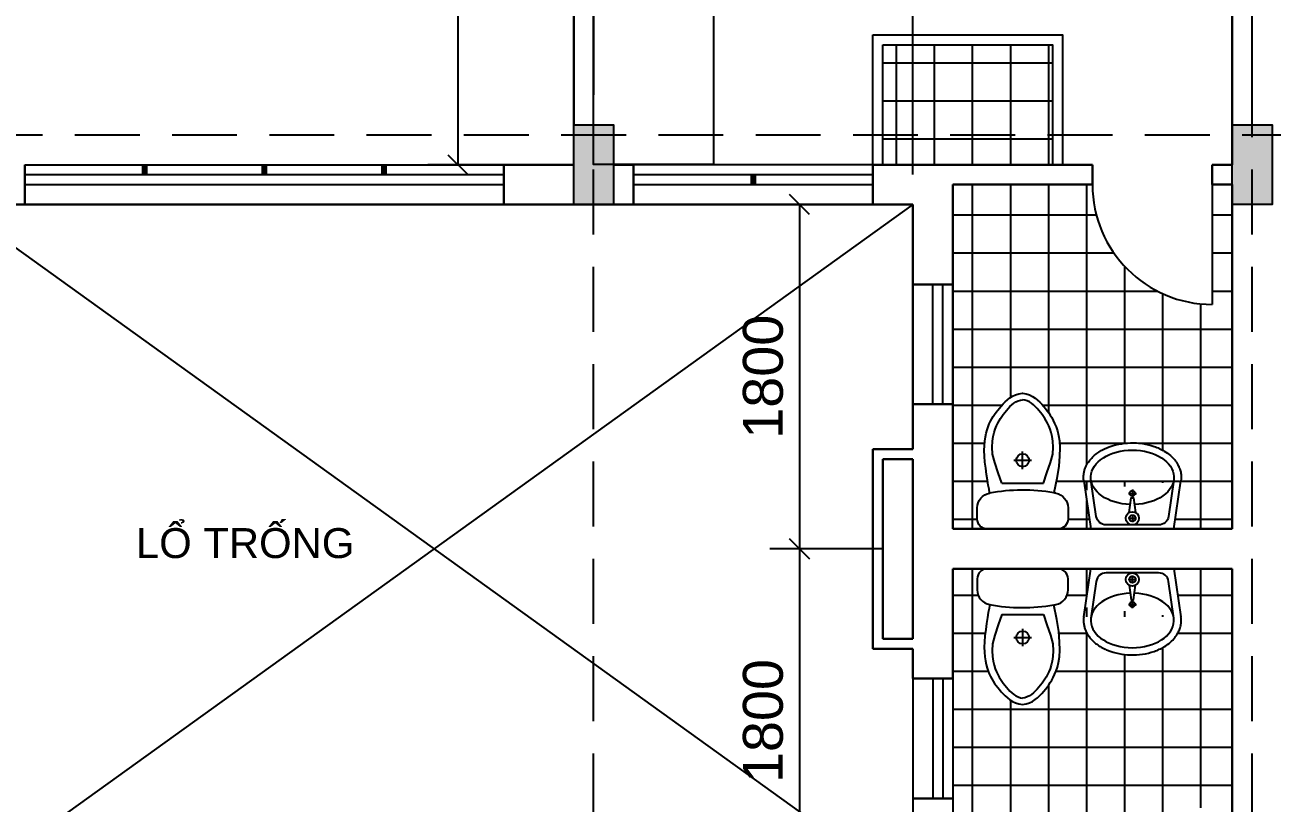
# Model space of a CAD drawing. Extents: x -100 to 171306, y -3236 to 60448.
# Drawn here: x 38494 to 44744, y 45250 to 49149 of the extents above; entities that cross this region are included whole.
import ezdxf

# ---------------------------------------------------------------- set-up
doc = ezdxf.new("R2010")
doc.units = 0
doc.header["$LTSCALE"] = 1300
doc.linetypes.add('HIDDEN', pattern=[0.375, 0.25, -0.125])
doc.layers.get('0').update_dxf_attribs({"linetype": 'CONTINUOUS'})
doc.layers.get('DEFPOINTS').update_dxf_attribs({"linetype": 'CONTINUOUS'})
for name, color, linetype in [('BAO', 3, 'CONTINUOUS'), ('COT', 1, 'CONTINUOUS'), ('CUA', 4, 'CONTINUOUS'), ('HATCH', 5, 'CONTINUOUS'), ('RANH', 2, 'CONTINUOUS'), ('TBI', 2, 'CONTINUOUS'), ('TEXT', 7, 'CONTINUOUS'), ('TIM', 6, 'CONTINUOUS')]:
    doc.layers.add(name, color=color, linetype=linetype)
doc.layers.add('TUONG', color=3, linetype='CONTINUOUS', lineweight=30)
doc.styles.add('VN', font='VHELVEN.TTF')
doc.styles.add('VNI-HELVE', font='VHELVEN.TTF')
doc.dimstyles.new('DIM100S', dxfattribs={"dimscale": 0, "dimtxt": 200, "dimasz": 100, "dimexe": 150, "dimexo": 150, "dimgap": 80, "dimtad": 1, "dimdec": 0, "dimrnd": 50, "dimzin": 0, "dimdsep": 46, "dimtxsty": 'VNI-HELVE', "dimblk1": 'OBLIQUE', "dimblk2": 'OBLIQUE', "dimsah": 1, "dimcen": 0, "dimclrd": 6, "dimclre": 6, "dimclrt": 6, "dimadec": 0, "dimazin": 0, "dimtfac": 1, "dimtdec": 0, "dimtmove": 0, "dimatfit": 3, "dimfxl": 1, "dimtolj": 1, "dimtzin": 0, "dimarcsym": 0})
pattern_1 = [(0, (0, 0), (0, 190.5), []), (90, (0, 0), (-190.5, 1.166437552015814e-14), [])]

# ---------------------------------------------------------------- blocks, each defined once
blk = doc.blocks.new('S24B')
at = {"layer": 'CUA', "color": 4, "linetype": 'Continuous'}
for p, q in [((-1200, 100), (1200, 100)), ((-1200, 50), (1200, 50)), ((-1200, 0), (1200, 0)), ((-1200, -100), (1200, -100))]:
    blk.add_line(p, q, dxfattribs=at)
at = {"layer": 'CUA', "color": 4, "linetype": 'Continuous', "const_width": 30}
for points in [[(-600, 50), (-600, 100)], [(0, 50), (0, 100)], [(600, 50), (600, 100)]]:
    blk.add_lwpolyline(points, dxfattribs=at)
blk = doc.blocks.new('S6B')
at = {"layer": 'CUA', "color": 4, "linetype": 'Continuous'}
for p, q in [((-300, 100), (300, 100)), ((-300, 50), (300, 50)), ((-300, 0), (300, 0)), ((-300, -100), (300, -100))]:
    blk.add_line(p, q, dxfattribs=at)
blk = doc.blocks.new('S12A')
at = {"layer": 'CUA', "color": 4, "linetype": 'Continuous'}
for p, q in [((-600, 50), (600, 50)), ((-600, 0), (600, 0)), ((-600, -50), (600, -50))]:
    blk.add_line(p, q, dxfattribs=at)
at = {"layer": 'CUA', "color": 4, "linetype": 'Continuous', "const_width": 30}
blk.add_lwpolyline([(0, 0), (0, 50)], dxfattribs=at)
blk = doc.blocks.new('_OBLIQUE')
at = {"color": 0, "linetype": 'ByBlock'}
blk.add_line((-0.5, -0.5), (0.5, 0.5), dxfattribs=at)
blk = doc.blocks.new('*D157')
at = {"color": 6, "linetype": 'ByBlock', "transparency": 16777216}
for p, q in [((41194.06610348437, 50548.6544222808), (40513.34220265818, 50548.6544222808)), ((40663.34220265818, 50548.6544222808), (40663.34220265818, 48448.59949877077)), ((40994.06610348439, 48448.59949877077), (40513.34220265818, 48448.59949877077))]:
    blk.add_line(p, q, dxfattribs=at)
at = {"layer": 'DEFPOINTS', "color": 0, "linetype": 'ByBlock', "transparency": 16777216}
for p in [(41344.06610348437, 50548.6544222808), (40663.34220265818, 48448.59949877077), (41144.06610348439, 48448.59949877077)]:
    blk.add_point(p, dxfattribs=at)
at = {"color": 6, "linetype": 'ByBlock', "transparency": 16777216, "xscale": 100, "yscale": 100, "zscale": 100}
for p, rotation in [((40663.34220265818, 50548.6544222808), 90), ((40663.34220265818, 48448.59949877077), 270)]:
    blk.add_blockref('_OBLIQUE', p, dxfattribs=dict(at, rotation=rotation))
at = {"color": 6, "linetype": 'ByBlock', "transparency": 16777216, "insert": (40480.55668733785, 49498.62696052578), "char_height": 200, "attachment_point": 5, "rotation": 90, "style": 'VNI-HELVE'}
blk.add_mtext('\\A1;2100', dxfattribs=at)
blk = doc.blocks.new('*D274')
at = {"color": 6, "linetype": 'ByBlock', "transparency": 16777216}
for p, q in [((42794.06610348437, 48248.59949877079), (42226.48254857765, 48248.59949877079)), ((42376.48254857765, 48248.59949877079), (42376.48254857765, 46523.65999422954)), ((42794.06610348437, 46523.65999422954), (42226.48254857765, 46523.65999422954))]:
    blk.add_line(p, q, dxfattribs=at)
at = {"layer": 'DEFPOINTS', "color": 0, "linetype": 'ByBlock', "transparency": 16777216}
for p in [(42944.06610348437, 48248.59949877079), (42376.48254857765, 46523.65999422954), (42944.06610348437, 46523.65999422954)]:
    blk.add_point(p, dxfattribs=at)
at = {"color": 6, "linetype": 'ByBlock', "transparency": 16777216, "xscale": 100, "yscale": 100, "zscale": 100}
for p, rotation in [((42376.48254857765, 48248.59949877079), 90), ((42376.48254857765, 46523.65999422954), 270)]:
    blk.add_blockref('_OBLIQUE', p, dxfattribs=dict(at, rotation=rotation))
at = {"color": 6, "linetype": 'ByBlock', "transparency": 16777216, "insert": (42193.69703325732, 47386.12974650017), "char_height": 200, "attachment_point": 5, "rotation": 90, "style": 'VNI-HELVE'}
blk.add_mtext('\\A1;1800', dxfattribs=at)
blk = doc.blocks.new('*D275')
at = {"color": 6, "linetype": 'ByBlock', "transparency": 16777216}
for p, q in [((42794.06610348437, 46523.65999422954), (42226.48254857765, 46523.65999422954)), ((42376.48254857765, 46523.65999422954), (42376.48254857765, 44798.59949877004)), ((42794.06610348437, 44798.59949877004), (42226.48254857765, 44798.59949877004))]:
    blk.add_line(p, q, dxfattribs=at)
at = {"layer": 'DEFPOINTS', "color": 0, "linetype": 'ByBlock', "transparency": 16777216}
for p in [(42944.06610348437, 46523.65999422954), (42376.48254857765, 44798.59949877004), (42944.06610348437, 44798.59949877004)]:
    blk.add_point(p, dxfattribs=at)
at = {"color": 6, "linetype": 'ByBlock', "transparency": 16777216, "xscale": 100, "yscale": 100, "zscale": 100}
for p, rotation in [((42376.48254857765, 46523.65999422954), 90), ((42376.48254857765, 44798.59949877004), 270)]:
    blk.add_blockref('_OBLIQUE', p, dxfattribs=dict(at, rotation=rotation))
at = {"color": 6, "linetype": 'ByBlock', "transparency": 16777216, "insert": (42193.69703325732, 45661.12974649979), "char_height": 200, "attachment_point": 5, "rotation": 90, "style": 'VNI-HELVE'}
blk.add_mtext('\\A1;1800', dxfattribs=at)
blk = doc.blocks.new('*D276')
at = {"color": 6, "linetype": 'ByBlock', "transparency": 16777216}
for p, q in [((42944.06610348437, 48398.5994987708), (42944.06610348437, 49738.81941208224)), ((44644.06610348437, 48798.59949877146), (44644.06610348437, 49738.81941208224)), ((44644.06610348437, 49588.81941208224), (42944.06610348437, 49588.81941208224))]:
    blk.add_line(p, q, dxfattribs=at)
at = {"layer": 'DEFPOINTS', "color": 0, "linetype": 'ByBlock', "transparency": 16777216}
for p in [(42944.06610348437, 49588.81941208224), (44644.06610348437, 48648.59949877146), (42944.06610348437, 48248.5994987708)]:
    blk.add_point(p, dxfattribs=at)
at = {"color": 6, "linetype": 'ByBlock', "transparency": 16777216, "xscale": 100, "yscale": 100, "zscale": 100, "rotation": 180}
blk.add_blockref('_OBLIQUE', (42944.06610348437, 49588.81941208224), dxfattribs=at)
at = {"color": 6, "linetype": 'ByBlock', "transparency": 16777216, "xscale": 100, "yscale": 100, "zscale": 100}
blk.add_blockref('_OBLIQUE', (44644.06610348437, 49588.81941208224), dxfattribs=at)
at = {"color": 6, "linetype": 'ByBlock', "transparency": 16777216, "insert": (43794.06610348437, 49771.60492740258), "char_height": 200, "attachment_point": 5, "style": 'VNI-HELVE'}
blk.add_mtext('\\A1;1800', dxfattribs=at)
blk = doc.blocks.new('*D277')
at = {"color": 6, "linetype": 'ByBlock', "transparency": 16777216}
for p, q in [((44644.06610348437, 48798.59949877146), (44644.06610348437, 49738.81941208224)), ((46344.06610348468, 48398.59949877056), (46344.06610348468, 49738.81941208224)), ((44644.06610348437, 49588.81941208224), (46344.06610348468, 49588.81941208224))]:
    blk.add_line(p, q, dxfattribs=at)
at = {"layer": 'DEFPOINTS', "color": 0, "linetype": 'ByBlock', "transparency": 16777216}
for p in [(46344.06610348468, 49588.81941208224), (44644.06610348437, 48648.59949877146), (46344.06610348468, 48248.59949877056)]:
    blk.add_point(p, dxfattribs=at)
at = {"color": 6, "linetype": 'ByBlock', "transparency": 16777216, "xscale": 100, "yscale": 100, "zscale": 100, "rotation": 180}
blk.add_blockref('_OBLIQUE', (44644.06610348437, 49588.81941208224), dxfattribs=at)
at = {"color": 6, "linetype": 'ByBlock', "transparency": 16777216, "xscale": 100, "yscale": 100, "zscale": 100}
blk.add_blockref('_OBLIQUE', (46344.06610348468, 49588.81941208224), dxfattribs=at)
at = {"color": 6, "linetype": 'ByBlock', "transparency": 16777216, "insert": (45494.06610348453, 49771.60492740258), "char_height": 200, "attachment_point": 5, "style": 'VNI-HELVE'}
blk.add_mtext('\\A1;1800', dxfattribs=at)

msp = doc.modelspace()

# ---------------------------------------------------------------- hatches: boundary and pattern name
at = {"layer": 'HATCH', "linetype": 'Continuous'}
h = msp.add_hatch(dxfattribs=at)
h.set_pattern_fill('NET', color=5, scale=60, style=0)
h.set_pattern_definition(pattern_1)
h.paths.add_polyline_path([(43644.0661034843, 49048.6544222805), (42794.06610348437, 49048.6544222806), (42794.06610348436, 48448.59949877166), (43644.06610348431, 48448.5994987716)])
h = msp.add_hatch(dxfattribs=at)
h.set_pattern_fill('NET', color=5, scale=60, style=0)
h.set_pattern_definition(pattern_1)
edge = h.paths.add_edge_path()
edge.add_line((43144.06610348421, 48348.59949877082), (43144.06610348437, 46623.65999433267))
edge.add_line((43144.06610348437, 46623.65999433267), (44544.06610348437, 46623.72130817642))
edge.add_line((44544.06610348437, 46623.72130817645), (44544.06610348437, 48348.59949877075))
edge.add_line((44544.06610348437, 48348.59949877075), (44444.06610348431, 48348.59949877076))
edge.add_line((44444.06610348431, 48348.59949877076), (44444.06610348431, 47748.59949877076))
edge.add_arc((44444.06610348431, 48348.59949877076), 600, 180, 270, ccw=False)
edge.add_line((43844.06610348431, 48348.59949877082), (43144.06610348436, 48348.59949877082))
edge = h.paths.add_edge_path()
edge.add_arc((43646.56610348439, 46728.71675117685), 75.00000000000377, 0, 79.2907458806281, ccw=False)
edge.add_line((43721.56610348437, 46728.71675117685), (43721.56610348438, 46673.65999433264))
edge.add_arc((43671.56610348438, 46673.65999433264), 50, -90, 0, ccw=False)
edge.add_line((43671.56610348438, 46623.65999433264), (43316.56610348437, 46623.65999433264))
edge.add_arc((43316.56610348437, 46673.65999433264), 50, 180, 270, ccw=False)
edge.add_line((43266.56610348437, 46673.65999433264), (43266.56610348438, 46728.71675117685))
edge.add_arc((43341.59964577218, 46728.7046602054), 75.03354326197281, 99.49315138583893, 179.9907673074285, ccw=False)
edge.add_line((43329.22438500839, 46802.71064331132), (43328.11855756112, 46808.3300444223))
edge.add_line((43328.11855756112, 46808.3300444223), (43325.50663141887, 46822.10043442296))
edge.add_line((43325.50663141887, 46822.10043442296), (43321.82971877597, 46842.46670732864))
edge.add_line((43321.82971877597, 46842.46670732864), (43317.5289318267, 46867.87375715472))
edge.add_line((43317.5289318267, 46867.87375715472), (43313.0453827654, 46896.76647791651))
edge.add_line((43313.0453827654, 46896.76647791651), (43308.82018378635, 46927.58976362937))
edge.add_line((43308.82018378635, 46927.58976362937), (43305.29444708388, 46958.78850830866))
edge.add_line((43305.29444708388, 46958.78850830866), (43302.90928485237, 46988.80760596971))
edge.add_line((43302.90928485237, 46988.80760596971), (43302.00634974077, 47016.38535285945))
edge.add_line((43302.00634974077, 47016.38535285945), (43302.52945621731, 47041.43365415104))
edge.add_line((43302.52945621731, 47041.43365415104), (43304.32295920492, 47064.15781724923))
edge.add_line((43304.32295920492, 47064.15781724923), (43307.23121362652, 47084.76314955874))
edge.add_line((43307.23121362652, 47084.76314955874), (43311.09857440508, 47103.45495848433))
edge.add_line((43311.09857440508, 47103.45495848433), (43315.76939646351, 47120.43855143072))
edge.add_line((43315.76939646351, 47120.43855143072), (43321.08803472474, 47135.91923580268))
edge.add_line((43321.08803472474, 47135.91923580268), (43326.89884411171, 47150.1023190049))
edge.add_line((43326.89884411171, 47150.1023190049), (43333.07524429023, 47163.18843605462))
edge.add_line((43333.07524429023, 47163.18843605462), (43339.60691389746, 47175.359532419))
edge.add_line((43339.60691389746, 47175.359532419), (43346.51259631348, 47186.79288117758))
edge.add_line((43346.51259631348, 47186.79288117758), (43353.81103491831, 47197.66575541004))
edge.add_line((43353.81103491831, 47197.66575541004), (43361.52097309202, 47208.15542819595))
edge.add_line((43361.52097309202, 47208.15542819595), (43369.66115421466, 47218.43917261493))
edge.add_line((43369.66115421466, 47218.43917261493), (43378.25032166626, 47228.69426174658))
edge.add_line((43378.25032166626, 47228.69426174658), (43387.30721882689, 47239.09796867055))
edge.add_line((43387.30721882689, 47239.09796867055), (43396.88030828018, 47249.73910818553))
edge.add_line((43396.88030828018, 47249.73910818553), (43407.13692942414, 47260.35266196681))
edge.add_line((43407.13692942414, 47260.35266196681), (43418.27414086048, 47270.58515340877))
edge.add_line((43418.27414086048, 47270.58515340877), (43430.4890011908, 47280.08310590584))
edge.add_line((43430.4890011908, 47280.08310590584), (43443.97856901669, 47288.49304285234))
edge.add_line((43443.97856901669, 47288.49304285234), (43458.93990293983, 47295.46148764272))
edge.add_line((43458.93990293983, 47295.46148764272), (43475.57006156184, 47300.63496367137))
edge.add_line((43475.57006156184, 47300.63496367137), (43494.06610348438, 47303.6599943326))
edge.add_line((43494.06610348438, 47303.6599943326), (43512.50714540826, 47300.31599222995))
edge.add_line((43512.50714540826, 47300.31599222995), (43529.04547911894, 47294.85608855989))
edge.add_line((43529.04547911894, 47294.85608855989), (43543.88423829318, 47287.63030405401))
edge.add_line((43543.88423829318, 47287.63030405401), (43557.22655660774, 47278.98865944392))
edge.add_line((43557.22655660774, 47278.98865944392), (43569.27556773937, 47269.28117546123))
edge.add_line((43569.27556773937, 47269.28117546123), (43580.23440536488, 47258.85787283756))
edge.add_line((43580.23440536488, 47258.85787283756), (43590.30620316103, 47248.06877230447))
edge.add_line((43590.30620316103, 47248.06877230447), (43599.69409480458, 47237.26389459359))
edge.add_line((43599.69409480458, 47237.26389459359), (43608.57563280051, 47226.68182641534))
edge.add_line((43608.57563280051, 47226.68182641534), (43617.02604496654, 47216.11541839526))
edge.add_line((43617.02604496654, 47216.11541839526), (43625.09497794858, 47205.24608713777))
edge.add_line((43625.09497794858, 47205.24608713777), (43632.83207839257, 47193.75524924726))
edge.add_line((43632.83207839257, 47193.75524924726), (43640.28699294444, 47181.32432132812))
edge.add_line((43640.28699294444, 47181.32432132812), (43647.50936825013, 47167.63471998472))
edge.add_line((43647.50936825013, 47167.63471998472), (43654.54885095554, 47152.36786182145))
edge.add_line((43654.54885095554, 47152.36786182145), (43661.45508770662, 47135.20516344272))
edge.add_line((43661.45508770662, 47135.20516344272), (43668.14752197293, 47115.65724712731))
edge.add_line((43668.14752197293, 47115.65724712731), (43674.0247845188, 47092.55155785188))
edge.add_line((43674.0247845188, 47092.55155785188), (43678.35530293213, 47064.54474626743))
edge.add_line((43678.35530293213, 47064.54474626743), (43680.40750480088, 47030.29346302497))
edge.add_line((43680.40750480088, 47030.29346302497), (43679.44981771302, 46988.45435877556))
edge.add_line((43679.44981771302, 46988.45435877556), (43674.75066925645, 46937.68408417019))
edge.add_line((43674.75066925645, 46937.68408417019), (43665.57848701913, 46876.63928985992))
edge.add_line((43665.57848701913, 46876.63928985992), (43651.20169858902, 46803.97662649577))
edge.add_spline(control_points=[(43800.61774535563, 46863.80699836941), (43799.80958492067, 46869.36025802526), (43799.36855253317, 46874.9623483855), (43799.29859481193, 46881.05083703862), (43799.29582623078, 46881.53274065453), (43799.29582623078, 46882.01464427133), (43799.29582623078, 46887.62893188388), (43799.67263602771, 46893.24302739295), (43801.1672366172, 46904.37972873748), (43802.28483161681, 46909.90202634792), (43805.22574823494, 46920.77407502757), (43807.04877901301, 46926.1236945039), (43811.35044778061, 46936.58704113711), (43813.82882215247, 46941.70080993725), (43820.84706929061, 46954.26571278639), (43825.78459533425, 46961.52927232382), (43836.86071249221, 46975.31008296114), (43842.99908587355, 46981.8285516014), (43856.30627912295, 46994.07788268788), (43863.47540596308, 46999.80945346766), (43885.86911786579, 47015.48090407137), (43902.31704705679, 47024.29550782351), (43937.53071746364, 47038.70185262224), (43956.2995878174, 47044.29202409741), (43995.11423160795, 47052.10327762068), (44015.15901522509, 47054.32257089129), (44055.4148862841, 47055.32042886784), (44075.62377144226, 47054.09874891239), (44115.08530639014, 47048.2524446621), (44134.33638794343, 47043.62921209811), (44170.81161587106, 47031.10965854293), (44188.03730182088, 47023.21541907746), (44215.04923623965, 47006.96742969893), (44225.56885382481, 46999.36287993034), (44242.79615646171, 46984.23200705733), (44249.84766414955, 46976.97550845845), (44262.43622507612, 46961.514377509), (44267.97292783075, 46953.30757334275), (44276.23897953764, 46937.9585113331), (44279.31639069342, 46930.97641934089), (44284.24259709982, 46916.63406739538), (44286.09014124803, 46909.27396719503), (44288.45501671999, 46894.35719431768), (44288.9713943859, 46886.80173804139), (44288.69300201548, 46874.09015922208), (44288.25971788508, 46868.92785185151), (44287.51441095393, 46863.80699836943)], knot_values=[6.188041064605255, 6.188041064605255, 6.188041064605255, 6.188041064605255, 6.275655103158307, 6.275655103158307, 6.283185307179586, 6.283185307179586, 6.283185307179586, 6.370913910330411, 6.370913910330411, 6.458642513481236, 6.458642513481236, 6.546371116632061, 6.546371116632061, 6.634099719782886, 6.634099719782886, 6.768000376950567, 6.768000376950567, 6.901901034118249, 6.901901034118249, 7.035801691285931, 7.035801691285931, 7.295926831772173, 7.295926831772173, 7.556051972258415, 7.556051972258415, 7.816177112744657, 7.816177112744657, 8.0763022532309, 8.0763022532309, 8.336427393717141, 8.336427393717141, 8.596552534203383, 8.596552534203383, 8.783727799519744, 8.783727799519744, 8.934605580622998, 8.934605580622998, 9.085483361726252, 9.085483361726252, 9.203365609722564, 9.203365609722564, 9.321247857718877, 9.321247857718877, 9.43913010571519, 9.43913010571519, 9.519922363184284, 9.519922363184284, 9.519922363184284, 9.519922363184284], degree=3, periodic=0)
edge.add_line((43800.61774535562, 46863.80699836944), (43835.56610348438, 46623.65999433264))
edge.add_line((43835.56610348438, 46623.65999433264), (44252.56610348435, 46623.65999433264))
edge.add_line((44252.56610348435, 46623.65999433264), (44287.51446161311, 46863.80699836944))
h = msp.add_hatch(dxfattribs=at)
h.set_pattern_fill('NET', color=5, scale=60, style=0)
h.set_pattern_definition(pattern_1)
edge = h.paths.add_edge_path()
edge.add_line((44544.06610348437, 44698.59949877008), (44544.06610348437, 46423.5381848231))
edge.add_line((44544.06610348437, 46423.53818482313), (43144.06610348437, 46423.59949866688))
edge.add_line((43144.06610348437, 46423.59949866688), (43144.06610348431, 45873.59949877001))
edge.add_line((43144.06610348437, 45873.59949877001), (43144.06610348437, 44698.59949877001))
edge.add_line((43144.06610348437, 44698.59949877001), (43844.06610348431, 44698.59949877001))
edge.add_arc((44383.92548231775, 44686.974494389), 539.9845272239097, 83.60543224965852, 178.766418081761, ccw=False)
edge.add_line((44444.06610348437, 45223.59949877001), (44444.06610348437, 44698.59949877001))
edge.add_line((44444.06610348431, 44698.59949877007), (44544.06610348437, 44698.59949877008))
edge = h.paths.add_edge_path(flags=16)
edge.add_arc((43646.56610348439, 46318.54274182268), 75.00000000000377, 280.7092541193719, 360)
edge.add_line((43721.56610348437, 46318.54274182268), (43721.56610348438, 46373.59949866688))
edge.add_arc((43671.56610348438, 46373.59949866688), 50, 0, 90)
edge.add_line((43671.56610348438, 46423.59949866688), (43316.56610348437, 46423.59949866688))
edge.add_arc((43316.56610348437, 46373.59949866688), 50, 90, 180)
edge.add_line((43266.56610348437, 46373.59949866688), (43266.56610348438, 46318.54274182268))
edge.add_arc((43341.59964577218, 46318.55483279413), 75.03354326197281, 180.0092326925715, 260.5068486141611)
edge.add_line((43329.22438500839, 46244.5488496882), (43328.11855756112, 46238.92944857723))
edge.add_line((43328.11855756112, 46238.92944857723), (43325.50663141887, 46225.15905857657))
edge.add_line((43325.50663141887, 46225.15905857657), (43321.82971877597, 46204.79278567088))
edge.add_line((43321.82971877597, 46204.79278567088), (43317.5289318267, 46179.3857358448))
edge.add_line((43317.5289318267, 46179.3857358448), (43313.0453827654, 46150.49301508302))
edge.add_line((43313.0453827654, 46150.49301508302), (43308.82018378635, 46119.66972937016))
edge.add_line((43308.82018378635, 46119.66972937016), (43305.29444708388, 46088.47098469087))
edge.add_line((43305.29444708388, 46088.47098469087), (43302.90928485237, 46058.45188702982))
edge.add_line((43302.90928485237, 46058.45188702982), (43302.00634974077, 46030.87414014008))
edge.add_line((43302.00634974077, 46030.87414014008), (43302.52945621731, 46005.82583884848))
edge.add_line((43302.52945621731, 46005.82583884848), (43304.32295920492, 45983.10167575029))
edge.add_line((43304.32295920492, 45983.10167575029), (43307.23121362652, 45962.49634344078))
edge.add_line((43307.23121362652, 45962.49634344078), (43311.09857440508, 45943.80453451519))
edge.add_line((43311.09857440508, 45943.80453451519), (43315.76939646351, 45926.8209415688))
edge.add_line((43315.76939646351, 45926.8209415688), (43321.08803472474, 45911.34025719685))
edge.add_line((43321.08803472474, 45911.34025719685), (43326.89884411171, 45897.15717399462))
edge.add_line((43326.89884411171, 45897.15717399462), (43333.07524429023, 45884.0710569449))
edge.add_line((43333.07524429023, 45884.0710569449), (43339.60691389746, 45871.89996058053))
edge.add_line((43339.60691389746, 45871.89996058053), (43346.51259631348, 45860.46661182195))
edge.add_line((43346.51259631348, 45860.46661182195), (43353.81103491831, 45849.59373758949))
edge.add_line((43353.81103491831, 45849.59373758949), (43361.52097309202, 45839.10406480357))
edge.add_line((43361.52097309202, 45839.10406480357), (43369.66115421466, 45828.82032038459))
edge.add_line((43369.66115421466, 45828.82032038459), (43378.25032166626, 45818.56523125294))
edge.add_line((43378.25032166626, 45818.56523125294), (43387.30721882689, 45808.16152432897))
edge.add_line((43387.30721882689, 45808.16152432897), (43396.88030828018, 45797.52038481399))
edge.add_line((43396.88030828018, 45797.52038481399), (43407.13692942414, 45786.90683103271))
edge.add_line((43407.13692942414, 45786.90683103271), (43418.27414086048, 45776.67433959075))
edge.add_line((43418.27414086048, 45776.67433959075), (43430.4890011908, 45767.17638709368))
edge.add_line((43430.4890011908, 45767.17638709368), (43443.97856901669, 45758.76645014719))
edge.add_line((43443.97856901669, 45758.76645014719), (43458.93990293983, 45751.7980053568))
edge.add_line((43458.93990293983, 45751.7980053568), (43475.57006156184, 45746.62452932815))
edge.add_line((43475.57006156184, 45746.62452932815), (43494.06610348438, 45743.59949866692))
edge.add_line((43494.06610348438, 45743.59949866692), (43512.50714540826, 45746.94350076957))
edge.add_line((43512.50714540826, 45746.94350076957), (43529.04547911894, 45752.40340443964))
edge.add_line((43529.04547911894, 45752.40340443964), (43543.88423829318, 45759.62918894552))
edge.add_line((43543.88423829318, 45759.62918894552), (43557.22655660774, 45768.27083355561))
edge.add_line((43557.22655660774, 45768.27083355561), (43569.27556773937, 45777.97831753829))
edge.add_line((43569.27556773937, 45777.97831753829), (43580.23440536488, 45788.40162016197))
edge.add_line((43580.23440536488, 45788.40162016197), (43590.30620316103, 45799.19072069506))
edge.add_line((43590.30620316103, 45799.19072069506), (43599.69409480458, 45809.99559840593))
edge.add_line((43599.69409480458, 45809.99559840593), (43608.57563280051, 45820.57766658418))
edge.add_line((43608.57563280051, 45820.57766658418), (43617.02604496654, 45831.14407460426))
edge.add_line((43617.02604496654, 45831.14407460426), (43625.09497794858, 45842.01340586176))
edge.add_line((43625.09497794858, 45842.01340586176), (43632.83207839257, 45853.50424375226))
edge.add_line((43632.83207839257, 45853.50424375226), (43640.28699294444, 45865.9351716714))
edge.add_line((43640.28699294444, 45865.9351716714), (43647.50936825013, 45879.6247730148))
edge.add_line((43647.50936825013, 45879.6247730148), (43654.54885095554, 45894.89163117808))
edge.add_line((43654.54885095554, 45894.89163117808), (43661.45508770662, 45912.05432955681))
edge.add_line((43661.45508770662, 45912.05432955681), (43668.14752197293, 45931.60224587221))
edge.add_line((43668.14752197293, 45931.60224587221), (43674.0247845188, 45954.70793514764))
edge.add_line((43674.0247845188, 45954.70793514764), (43678.35530293213, 45982.71474673209))
edge.add_line((43678.35530293213, 45982.71474673209), (43680.40750480088, 46016.96602997456))
edge.add_line((43680.40750480088, 46016.96602997456), (43679.44981771302, 46058.80513422396))
edge.add_line((43679.44981771302, 46058.80513422396), (43674.75066925645, 46109.57540882933))
edge.add_line((43674.75066925645, 46109.57540882933), (43665.57848701913, 46170.62020313961))
edge.add_line((43665.57848701913, 46170.62020313961), (43651.20169858902, 46243.28286650375))
edge.add_line((43800.61774535562, 46183.45249463008), (43835.56610348438, 46423.59949866688))
edge.add_line((43835.56610348438, 46423.59949866688), (44252.56610348435, 46423.59949866688))
edge.add_line((44252.56610348435, 46423.59949866688), (44287.51446161311, 46183.45249463008))
edge.add_spline(control_points=[(43800.61774535563, 46183.45249463011), (43799.80958492067, 46177.89923497426), (43799.36855253317, 46172.29714461403), (43799.29859481193, 46166.2086559609), (43799.29582623078, 46165.726752345), (43799.29582623078, 46165.24484872819), (43799.29582623078, 46159.63056111564), (43799.67263602771, 46154.01646560658), (43801.1672366172, 46142.87976426205), (43802.28483161681, 46137.35746665161), (43805.22574823494, 46126.48541797196), (43807.04877901301, 46121.13579849563), (43811.35044778061, 46110.67245186241), (43813.82882215247, 46105.55868306228), (43820.84706929061, 46092.99378021313), (43825.78459533425, 46085.7302206757), (43836.86071249221, 46071.94941003839), (43842.99908587355, 46065.43094139812), (43856.30627912295, 46053.18161031164), (43863.47540596308, 46047.45003953186), (43885.86911786579, 46031.77858892815), (43902.31704705679, 46022.96398517601), (43937.53071746364, 46008.55764037729), (43956.2995878174, 46002.96746890212), (43995.11423160795, 45995.15621537884), (44015.15901522509, 45992.93692210823), (44055.4148862841, 45991.93906413169), (44075.62377144226, 45993.16074408713), (44115.08530639014, 45999.00704833743), (44134.33638794343, 46003.63028090142), (44170.81161587106, 46016.14983445659), (44188.03730182088, 46024.04407392206), (44215.04923623965, 46040.2920633006), (44225.56885382481, 46047.89661306918), (44242.79615646171, 46063.02748594219), (44249.84766414955, 46070.28398454108), (44262.43622507612, 46085.74511549053), (44267.97292783075, 46093.95191965677), (44276.23897953764, 46109.30098166643), (44279.31639069342, 46116.28307365863), (44284.24259709982, 46130.62542560414), (44286.09014124803, 46137.9855258045), (44288.45501671999, 46152.90229868185), (44288.9713943859, 46160.45775495813), (44288.69300201548, 46173.16933377745), (44288.25971788508, 46178.33164114802), (44287.51441095393, 46183.4524946301)], knot_values=[6.188041064605255, 6.188041064605255, 6.188041064605255, 6.188041064605255, 6.275655103158307, 6.275655103158307, 6.283185307179586, 6.283185307179586, 6.283185307179586, 6.370913910330411, 6.370913910330411, 6.458642513481236, 6.458642513481236, 6.546371116632061, 6.546371116632061, 6.634099719782886, 6.634099719782886, 6.768000376950567, 6.768000376950567, 6.901901034118249, 6.901901034118249, 7.035801691285931, 7.035801691285931, 7.295926831772173, 7.295926831772173, 7.556051972258415, 7.556051972258415, 7.816177112744657, 7.816177112744657, 8.0763022532309, 8.0763022532309, 8.336427393717141, 8.336427393717141, 8.596552534203383, 8.596552534203383, 8.783727799519744, 8.783727799519744, 8.934605580622998, 8.934605580622998, 9.085483361726252, 9.085483361726252, 9.203365609722564, 9.203365609722564, 9.321247857718877, 9.321247857718877, 9.43913010571519, 9.43913010571519, 9.519922363184284, 9.519922363184284, 9.519922363184284, 9.519922363184284], degree=3, periodic=0)

# ---------------------------------------------------------------- linework, layer by layer
at = {"layer": 'BAO', "color": 3, "linetype": 'Continuous'}
for p, q in [((42944.06610348437, 45873.59949877001), (42944.06610348437, 44798.59949877003)), ((43144.06610348437, 45873.59949877001), (43144.06610348437, 44698.59949877001))]:
    msp.add_line(p, q, dxfattribs=at)
at = {"layer": 'COT', "linetype": 'Continuous'}
for points in [[(41244.06610348437, 48648.59949877144), (41444.06610348437, 48648.59949877144), (41444.06610348437, 48249.25705358235), (41244.06610348437, 48249.25705358235)], [(44544.06610348437, 48648.59949877146), (44744.06610348437, 48648.59949877146), (44744.06610348437, 48249.25705358237), (44544.06610348437, 48249.25705358237)]]:
    msp.add_lwpolyline(points, close=True, dxfattribs=at)
for points in [[(41244.06610348442, 48249.25705358235), (41444.06610348437, 48249.25705358235), (41244.06610348437, 48648.59949877144), (41444.06610348437, 48648.59949877144)], [(44544.06610348443, 48249.25705358237), (44744.06610348437, 48249.25705358237), (44544.06610348437, 48648.59949877146), (44744.06610348437, 48648.59949877145)]]:
    msp.add_solid(points, dxfattribs=at)
at = {"layer": 'CUA', "color": 4, "linetype": 'Continuous'}
for p, q in [((42744.06610348437, 48448.6544222802), (42744.06610348437, 49098.6544222806)), ((42794.06610348437, 48448.6544222802), (42794.06610348437, 49048.6544222806)), ((42944.06610348435, 48248.59949877079), (38144.06610348437, 44798.59949877106)), ((38144.22052364406, 48248.59949877064), (42944.06610348437, 44798.59949877004)), ((41544.06610348431, 48248.59949877112), (42744.06610348437, 48248.59949877083)), ((43044.06610348437, 45873.59949877001), (43044.06610348437, 45273.59949877001)), ((43094.06610348437, 45873.59949877001), (43094.06610348437, 45273.59949877001))]:
    msp.add_line(p, q, dxfattribs=at)
at = {"layer": 'CUA', "color": 3, "linetype": 'Continuous'}
msp.add_line((44444.06610348431, 48348.59949877076), (44444.06610348431, 47748.59949877076), dxfattribs=at)
at = {"layer": 'CUA', "color": 4, "linetype": 'Continuous'}
msp.add_lwpolyline([(41344.06610348437, 50548.6544222808), (41944.06610348437, 50548.6544222808), (41944.06610348437, 48448.65442228092), (41344.06610348437, 48448.65442228092)], close=True, dxfattribs=at)
for points in [[(42744.06610348437, 49098.6544222806), (43694.06610348431, 49098.6544222805), (43694.06610348431, 48448.65442228051)], [(42794.06610348437, 49048.6544222806), (43644.06610348431, 49048.65442228051), (43644.06610348431, 49048.65442228015), (43644.06610348431, 48448.65442228051)]]:
    msp.add_lwpolyline(points, dxfattribs=at)
at = {"layer": 'CUA', "color": 3, "linetype": 'Continuous'}
msp.add_arc((44444.06610348431, 48348.59949877076), 600, 180, 270, dxfattribs=at)
at = {"layer": 'RANH', "color": 2, "linetype": 'HIDDEN'}
for p, q in [((41344.06610348435, 36398.59949879644), (41344.06610348435, 57559.68468256947)), ((44644.0661034844, 36398.59949877077), (44644.0661034844, 57559.6846825438)), ((5594.066103484367, 48598.92827617623), (64365.25291313299, 48598.59949877073))]:
    msp.add_line(p, q, dxfattribs=at)
at = {"layer": 'TBI', "color": 2, "linetype": 'Continuous'}
for p, q in [((43494.06610348438, 46923.50272899785), (43494.06610348438, 47011.76315991324)), ((43449.9358880267, 46967.63294445554), (43538.19631894209, 46967.63294445554)), ((43389.7974847735, 46852.7023330079), (43598.33472219526, 46852.70233300788)), ((44044.06610348438, 46820.47336744011), (44044.06610348438, 46781.80646286969)), ((44025.42399705085, 46801.83126100659), (44064.09090162127, 46801.83126100659)), ((44044.06610348438, 46226.78612555942), (44044.06610348438, 46265.45303012984)), ((43389.7974847735, 46194.55715999163), (43598.33472219526, 46194.55715999164)), ((44025.42399705085, 46245.42823199293), (44064.09090162127, 46245.42823199293)), ((43449.9358880267, 46079.62654854398), (43538.19631894209, 46079.62654854398)), ((43494.06610348438, 46123.75676400168), (43494.06610348438, 46035.49633308628))]:
    msp.add_line(p, q, dxfattribs=at)
for points in [[(43660.50300244869, 46802.41046086268, -0.3604694923904597), (43721.56610348439, 46728.71675117685), (43721.56610348437, 46728.71675117685), (43721.56610348438, 46673.65999433264, -0.414213562373095), (43671.56610348438, 46623.65999433264), (43316.56610348437, 46623.65999433264, -0.414213562373095), (43266.56610348437, 46673.65999433264), (43266.56610348438, 46728.71675117685, -0.3664310780262656), (43329.22438500839, 46802.71064331132), (43328.11855756112, 46808.3300444223), (43325.50663141887, 46822.10043442296), (43321.82971877597, 46842.46670732864), (43317.5289318267, 46867.87375715472), (43313.0453827654, 46896.76647791651), (43308.82018378635, 46927.58976362937), (43305.29444708388, 46958.78850830866), (43302.90928485237, 46988.80760596971), (43302.00634974077, 47016.38535285945), (43302.52945621731, 47041.43365415104), (43304.32295920492, 47064.15781724923), (43307.23121362652, 47084.76314955874), (43311.09857440508, 47103.45495848433), (43315.76939646351, 47120.43855143072), (43321.08803472474, 47135.91923580268), (43326.89884411171, 47150.1023190049), (43333.07524429023, 47163.18843605462), (43339.60691389746, 47175.359532419), (43346.51259631348, 47186.79288117758), (43353.81103491831, 47197.66575541004), (43361.52097309202, 47208.15542819595), (43369.66115421466, 47218.43917261493), (43378.25032166626, 47228.69426174658), (43387.30721882689, 47239.09796867055), (43396.88030828018, 47249.73910818553), (43407.13692942414, 47260.35266196681), (43418.27414086048, 47270.58515340877), (43430.4890011908, 47280.08310590584), (43443.97856901669, 47288.49304285234), (43458.93990293983, 47295.46148764272), (43475.57006156184, 47300.63496367137), (43494.06610348438, 47303.6599943326), (43512.50714540826, 47300.31599222995), (43529.04547911894, 47294.85608855989), (43543.88423829318, 47287.63030405401), (43557.22655660774, 47278.98865944392), (43569.27556773937, 47269.28117546123), (43580.23440536488, 47258.85787283756), (43590.30620316103, 47248.06877230447), (43599.69409480458, 47237.26389459359), (43608.57563280051, 47226.68182641534), (43617.02604496654, 47216.11541839526), (43625.09497794858, 47205.24608713777), (43632.83207839257, 47193.75524924726), (43640.28699294444, 47181.32432132812), (43647.50936825013, 47167.63471998472), (43654.54885095554, 47152.36786182145), (43661.45508770662, 47135.20516344272), (43668.14752197293, 47115.65724712731), (43674.0247845188, 47092.55155785188), (43678.35530293213, 47064.54474626743), (43680.40750480088, 47030.29346302497), (43679.44981771302, 46988.45435877556), (43674.75066925645, 46937.68408417019), (43665.57848701913, 46876.63928985992), (43651.20169858902, 46803.97662649577)], [(44251.7503551804, 46869.93901672836), (44225.04874544177, 46686.45939350662, -0.3724924437097543), (44175.56994849051, 46643.65999433264), (43912.56225847822, 46643.65999433264, -0.3724924437097543), (43863.08346152696, 46686.45939350662), (43836.38185178833, 46869.93901672836)], [(43660.50300244869, 46244.84903213684, 0.3604694923904597), (43721.56610348439, 46318.54274182268), (43721.56610348437, 46318.54274182268), (43721.56610348438, 46373.59949866688, 0.414213562373095), (43671.56610348438, 46423.59949866688), (43316.56610348437, 46423.59949866688, 0.414213562373095), (43266.56610348437, 46373.59949866688), (43266.56610348438, 46318.54274182268, 0.3664310780262656), (43329.22438500839, 46244.5488496882), (43328.11855756112, 46238.92944857723), (43325.50663141887, 46225.15905857657), (43321.82971877597, 46204.79278567088), (43317.5289318267, 46179.3857358448), (43313.0453827654, 46150.49301508302), (43308.82018378635, 46119.66972937016), (43305.29444708388, 46088.47098469087), (43302.90928485237, 46058.45188702982), (43302.00634974077, 46030.87414014008), (43302.52945621731, 46005.82583884848), (43304.32295920492, 45983.10167575029), (43307.23121362652, 45962.49634344078), (43311.09857440508, 45943.80453451519), (43315.76939646351, 45926.8209415688), (43321.08803472474, 45911.34025719685), (43326.89884411171, 45897.15717399462), (43333.07524429023, 45884.0710569449), (43339.60691389746, 45871.89996058053), (43346.51259631348, 45860.46661182195), (43353.81103491831, 45849.59373758949), (43361.52097309202, 45839.10406480357), (43369.66115421466, 45828.82032038459), (43378.25032166626, 45818.56523125294), (43387.30721882689, 45808.16152432897), (43396.88030828018, 45797.52038481399), (43407.13692942414, 45786.90683103271), (43418.27414086048, 45776.67433959075), (43430.4890011908, 45767.17638709368), (43443.97856901669, 45758.76645014719), (43458.93990293983, 45751.7980053568), (43475.57006156184, 45746.62452932815), (43494.06610348438, 45743.59949866692), (43512.50714540826, 45746.94350076957), (43529.04547911894, 45752.40340443964), (43543.88423829318, 45759.62918894552), (43557.22655660774, 45768.27083355561), (43569.27556773937, 45777.97831753829), (43580.23440536488, 45788.40162016197), (43590.30620316103, 45799.19072069506), (43599.69409480458, 45809.99559840593), (43608.57563280051, 45820.57766658418), (43617.02604496654, 45831.14407460426), (43625.09497794858, 45842.01340586176), (43632.83207839257, 45853.50424375226), (43640.28699294444, 45865.9351716714), (43647.50936825013, 45879.6247730148), (43654.54885095554, 45894.89163117808), (43661.45508770662, 45912.05432955681), (43668.14752197293, 45931.60224587221), (43674.0247845188, 45954.70793514764), (43678.35530293213, 45982.71474673209), (43680.40750480088, 46016.96602997456), (43679.44981771302, 46058.80513422396), (43674.75066925645, 46109.57540882933), (43665.57848701913, 46170.62020313961), (43651.20169858902, 46243.28286650375)], [(44251.7503551804, 46177.32047627117), (44225.04874544177, 46360.8000994929, 0.3724924437097543), (44175.56994849051, 46403.59949866688), (43912.56225847822, 46403.59949866688, 0.3724924437097543), (43863.08346152696, 46360.8000994929), (43836.38185178833, 46177.32047627117)]]:
    msp.add_lwpolyline(points, format="xyb", dxfattribs=at)
for points in [[(43389.7974847735, 46852.7023330079), (43372.05793892003, 46904.27901612277), (43354.33504793076, 46955.79728991978), (43343.52737888334, 46998.69487688044), (43341.36829284536, 47033.68836389678), (43342.42407701557, 47062.94532310715), (43345.82692372274, 47086.73441668034), (43350.80618488898, 47106.59477885878), (43356.76374654504, 47124.01650046404), (43363.05565168253, 47139.65252251113), (43369.40370983859, 47153.41985564287), (43375.81612841396, 47165.57423010125), (43382.38681144531, 47176.53071881399), (43389.24207581679, 47186.7118883825), (43396.52684552381, 47196.52490520346), (43404.37939267528, 47206.34374191453), (43412.84054098262, 47216.42492923775), (43421.67301773714, 47226.59055905542), (43430.70340355889, 47236.26407935985), (43440.01553081369, 47245.12114283355), (43449.74383340213, 47252.9589098108), (43460.05254181199, 47259.63572506636), (43471.19523126626, 47265.06169578717), (43483.55602569308, 47269.14244225391), (43494.06610348437, 47271.04828479679)], [(43598.33472219524, 46852.7023330079), (43616.07426804873, 46904.27901612277), (43633.797159038, 46955.79728991978), (43644.60482808542, 46998.69487688044), (43646.7639141234, 47033.68836389678), (43645.70812995319, 47062.94532310715), (43642.30528324602, 47086.73441668034), (43637.32602207978, 47106.59477885878), (43631.36846042372, 47124.01650046404), (43625.07655528623, 47139.65252251113), (43618.72849713017, 47153.41985564287), (43612.3160785548, 47165.57423010125), (43605.74539552345, 47176.53071881399), (43598.89013115197, 47186.7118883825), (43591.60536144495, 47196.52490520346), (43583.75281429348, 47206.34374191453), (43575.29166598614, 47216.42492923775), (43566.45918923162, 47226.59055905542), (43557.42880340987, 47236.26407935985), (43548.11667615507, 47245.12114283355), (43538.38837356663, 47252.9589098108), (43528.07966515677, 47259.63572506636), (43516.9369757025, 47265.06169578717), (43504.57618127568, 47269.14244225391), (43494.06610348437, 47271.04828479679)], [(43800.61774535562, 46863.80699836944), (43835.56610348438, 46623.65999433264), (44252.56610348435, 46623.65999433264), (44287.51446161311, 46863.80699836944)], [(44027.87554373548, 46705.78292257845), (44037.70663821825, 46778.8094992884), (44050.42556875048, 46778.80949928839), (44060.25666323325, 46705.78292257845)], [(44044.06610348438, 46695.47336744011), (44044.06610348438, 46656.80646286969)], [(44025.42399705085, 46676.83126100659), (44064.09090162127, 46676.83126100659)], [(43800.61774535562, 46183.45249463008), (43835.56610348438, 46423.59949866688), (44252.56610348435, 46423.59949866688), (44287.51446161311, 46183.45249463008)], [(44044.06610348438, 46351.78612555942), (44044.06610348438, 46390.45303012984)], [(44025.42399705085, 46370.42823199293), (44064.09090162127, 46370.42823199293)], [(44027.87554373548, 46341.47657042107), (44037.70663821825, 46268.44999371112), (44050.42556875048, 46268.44999371114), (44060.25666323325, 46341.47657042107)], [(43389.7974847735, 46194.55715999163), (43372.05793892003, 46142.98047687675), (43354.33504793076, 46091.46220307975), (43343.52737888334, 46048.56461611908), (43341.36829284536, 46013.57112910274), (43342.42407701557, 45984.31416989237), (43345.82692372274, 45960.52507631919), (43350.80618488898, 45940.66471414074), (43356.76374654504, 45923.24299253548), (43363.05565168253, 45907.6069704884), (43369.40370983859, 45893.83963735665), (43375.81612841396, 45881.68526289827), (43382.38681144531, 45870.72877418554), (43389.24207581679, 45860.54760461702), (43396.52684552381, 45850.73458779606), (43404.37939267528, 45840.91575108499), (43412.84054098262, 45830.83456376177), (43421.67301773714, 45820.66893394411), (43430.70340355889, 45810.99541363967), (43440.01553081369, 45802.13835016597), (43449.74383340213, 45794.30058318873), (43460.05254181199, 45787.62376793317), (43471.19523126626, 45782.19779721236), (43483.55602569308, 45778.11705074561), (43494.06610348437, 45776.21120820273)], [(43598.33472219524, 46194.55715999163), (43616.07426804873, 46142.98047687675), (43633.797159038, 46091.46220307975), (43644.60482808542, 46048.56461611908), (43646.7639141234, 46013.57112910274), (43645.70812995319, 45984.31416989237), (43642.30528324602, 45960.52507631919), (43637.32602207978, 45940.66471414074), (43631.36846042372, 45923.24299253548), (43625.07655528623, 45907.6069704884), (43618.72849713017, 45893.83963735665), (43612.3160785548, 45881.68526289827), (43605.74539552345, 45870.72877418554), (43598.89013115197, 45860.54760461702), (43591.60536144495, 45850.73458779606), (43583.75281429348, 45840.91575108499), (43575.29166598614, 45830.83456376177), (43566.45918923162, 45820.66893394411), (43557.42880340987, 45810.99541363967), (43548.11667615507, 45802.13835016597), (43538.38837356663, 45794.30058318873), (43528.07966515677, 45787.62376793317), (43516.9369757025, 45782.19779721236), (43504.57618127568, 45778.11705074561), (43494.06610348437, 45776.21120820273)]]:
    msp.add_lwpolyline(points, dxfattribs=at)
for centre, radius in [((43494.06610348438, 46967.63294445554), 32.38698775391094), ((44044.06610348437, 46801.83126100659), 13.36496379994787), ((44044.06610348437, 46676.83126100659), 33.17126667394768), ((44044.06610348437, 46676.83126100659), 16.28223118407186), ((44044.06610348437, 46370.42823199293), 33.17126667394768), ((44044.06610348437, 46370.42823199293), 16.28223118407186), ((44044.06610348437, 46245.42823199293), 13.36496379994787), ((43494.06610348438, 46079.62654854398), 32.38698775391094)]:
    msp.add_circle(centre, radius, dxfattribs=at)
for centre, radius, start, end in [((43494.06610348438, 45922.34721689078), 895.6631926840753, 79.89411190812183, 100.7092541193725), ((43639.70612338671, 46707.30268662417), 97.35501476313168, 77.6654814262785, 83.21875534805233), ((43494.06610348438, 47124.91227610875), 895.6631926840753, 259.2907458806275, 280.1058880918778), ((43639.70612338671, 46339.95680637535), 97.35501476313168, 276.7812446519483, 282.3345185737207)]:
    msp.add_arc(centre, radius, start, end, dxfattribs=at)
at = {"layer": 'TBI', "color": 2, "linetype": 'Continuous', "extrusion": (0, 0, -1)}
msp.add_ellipse((44044.06610348437, 46882.01464427134), major_axis=(-208.4999999991319, 1.053591214918977e-13), ratio=0.6553733815916917, start_param=-1.518799561663025, end_param=4.660392215252818, dxfattribs=at)
at = {"layer": 'TBI', "color": 2, "linetype": 'Continuous'}
msp.add_ellipse((44044.06610348437, 46165.24484872818), major_axis=(-208.5, 0), ratio=0.6553733815889631, start_param=4.764385745516345, end_param=10.94357752243262, dxfattribs=at)
for points in [[(43800.61774535563, 46863.80699836941), (43799.80958492067, 46869.36025802526), (43799.36855253317, 46874.9623483855), (43799.29859481193, 46881.05083703862), (43799.29582623078, 46881.53274065453), (43799.29582623078, 46882.01464427133), (43799.29582623078, 46887.62893188388), (43799.67263602771, 46893.24302739295), (43801.1672366172, 46904.37972873748), (43802.28483161681, 46909.90202634792), (43805.22574823494, 46920.77407502757), (43807.04877901301, 46926.1236945039), (43811.35044778061, 46936.58704113711), (43813.82882215247, 46941.70080993725), (43820.84706929061, 46954.26571278639), (43825.78459533425, 46961.52927232382), (43836.86071249221, 46975.31008296114), (43842.99908587355, 46981.8285516014), (43856.30627912295, 46994.07788268788), (43863.47540596308, 46999.80945346766), (43885.86911786579, 47015.48090407137), (43902.31704705679, 47024.29550782351), (43937.53071746364, 47038.70185262224), (43956.2995878174, 47044.29202409741), (43995.11423160795, 47052.10327762068), (44015.15901522509, 47054.32257089129), (44055.4148862841, 47055.32042886784), (44075.62377144226, 47054.09874891239), (44115.08530639014, 47048.2524446621), (44134.33638794343, 47043.62921209811), (44170.81161587106, 47031.10965854293), (44188.03730182088, 47023.21541907746), (44215.04923623965, 47006.96742969893), (44225.56885382481, 46999.36287993034), (44242.79615646171, 46984.23200705733), (44249.84766414955, 46976.97550845845), (44262.43622507612, 46961.514377509), (44267.97292783075, 46953.30757334275), (44276.23897953764, 46937.9585113331), (44279.31639069342, 46930.97641934089), (44284.24259709982, 46916.63406739538), (44286.09014124803, 46909.27396719503), (44288.45501671999, 46894.35719431768), (44288.9713943859, 46886.80173804139), (44288.69300201548, 46874.09015922208), (44288.25971788508, 46868.92785185151), (44287.51441095393, 46863.80699836943)], [(43800.61774535563, 46183.45249463011), (43799.80958492067, 46177.89923497426), (43799.36855253317, 46172.29714461403), (43799.29859481193, 46166.2086559609), (43799.29582623078, 46165.726752345), (43799.29582623078, 46165.24484872819), (43799.29582623078, 46159.63056111564), (43799.67263602771, 46154.01646560658), (43801.1672366172, 46142.87976426205), (43802.28483161681, 46137.35746665161), (43805.22574823494, 46126.48541797196), (43807.04877901301, 46121.13579849563), (43811.35044778061, 46110.67245186241), (43813.82882215247, 46105.55868306228), (43820.84706929061, 46092.99378021313), (43825.78459533425, 46085.7302206757), (43836.86071249221, 46071.94941003839), (43842.99908587355, 46065.43094139812), (43856.30627912295, 46053.18161031164), (43863.47540596308, 46047.45003953186), (43885.86911786579, 46031.77858892815), (43902.31704705679, 46022.96398517601), (43937.53071746364, 46008.55764037729), (43956.2995878174, 46002.96746890212), (43995.11423160795, 45995.15621537884), (44015.15901522509, 45992.93692210823), (44055.4148862841, 45991.93906413169), (44075.62377144226, 45993.16074408713), (44115.08530639014, 45999.00704833743), (44134.33638794343, 46003.63028090142), (44170.81161587106, 46016.14983445659), (44188.03730182088, 46024.04407392206), (44215.04923623965, 46040.2920633006), (44225.56885382481, 46047.89661306918), (44242.79615646171, 46063.02748594219), (44249.84766414955, 46070.28398454108), (44262.43622507612, 46085.74511549053), (44267.97292783075, 46093.95191965677), (44276.23897953764, 46109.30098166643), (44279.31639069342, 46116.28307365863), (44284.24259709982, 46130.62542560414), (44286.09014124803, 46137.9855258045), (44288.45501671999, 46152.90229868185), (44288.9713943859, 46160.45775495813), (44288.69300201548, 46173.16933377745), (44288.25971788508, 46178.33164114802), (44287.51441095393, 46183.4524946301)]]:
    msp.add_open_spline(points, degree=3, knots=[6.188041064605255, 6.188041064605255, 6.188041064605255, 6.188041064605255, 6.275655103158307, 6.275655103158307, 6.283185307179586, 6.283185307179586, 6.283185307179586, 6.370913910330411, 6.370913910330411, 6.458642513481236, 6.458642513481236, 6.546371116632061, 6.546371116632061, 6.634099719782886, 6.634099719782886, 6.768000376950567, 6.768000376950567, 6.901901034118249, 6.901901034118249, 7.035801691285931, 7.035801691285931, 7.295926831772173, 7.295926831772173, 7.556051972258415, 7.556051972258415, 7.816177112744657, 7.816177112744657, 8.0763022532309, 8.0763022532309, 8.336427393717141, 8.336427393717141, 8.596552534203383, 8.596552534203383, 8.783727799519744, 8.783727799519744, 8.934605580622998, 8.934605580622998, 9.085483361726252, 9.085483361726252, 9.203365609722564, 9.203365609722564, 9.321247857718877, 9.321247857718877, 9.43913010571519, 9.43913010571519, 9.519922363184284, 9.519922363184284, 9.519922363184284, 9.519922363184284], dxfattribs=at)
at = {"layer": 'TUONG', "color": 3}
for p, q in [((44544.06610348437, 48448.59949877078), (44544.06610348437, 51898.65999422925)), ((41244.06610348437, 51498.65999422949), (41244.06610348437, 48648.59949877144)), ((41344.06610348437, 51498.65999422949), (41344.06610348437, 48798.59949877091)), ((41244.06610348437, 48448.59949877079), (40894.06610348431, 48448.59949877072)), ((41444.06610348437, 48448.599498772), (41544.06610348431, 48448.59949877192)), ((42744.06610348431, 48448.59949877168), (43644.06610348437, 48448.59949877159)), ((43644.06610348431, 48448.59949877086), (43844.06610348431, 48448.59949877082)), ((44444.06610348431, 48448.59949877076), (44544.06610348437, 48448.59949877078)), ((43144.06610348421, 48348.59949877082), (43144.06610348437, 46623.65999433267)), ((43144.06610348436, 48348.59949877082), (43844.06610348431, 48348.59949877082)), ((44444.06610348431, 48348.59949877076), (44544.06610348437, 48348.59949877075)), ((44544.06610348437, 48348.59949877075), (44544.06610348437, 46623.72130817645)), ((42944.06610348437, 48248.5994987708), (38144.21966575429, 48248.59949877065)), ((38144.22052364406, 48248.59949877064), (38494.06610348442, 48248.59949877072)), ((41544.06610348431, 48248.59949877112), (40894.06610348431, 48248.59949877072)), ((42744.06610348431, 48248.59949877088), (42944.06610348435, 48248.59949877079)), ((42944.06610348435, 48248.59949877079), (42944.06610348431, 47848.65999422954)), ((42944.06610348437, 47023.65999422954), (42944.06610348437, 48248.5994987708)), ((42944.06610348431, 47248.65999422954), (42944.06610348437, 47023.65999422954)), ((43144.06610348437, 46623.65999433267), (44544.06610348437, 46623.72130817642)), ((43144.06610348437, 46423.59949866688), (44544.06610348437, 46423.53818482313)), ((43144.06610348431, 45873.59949877001), (43144.06610348437, 46423.59949866688)), ((44544.06610348437, 44698.59949877008), (44544.06610348437, 46423.5381848231)), ((42944.06610348431, 45873.59949877001), (42944.06610348437, 46023.59949877001))]:
    msp.add_line(p, q, dxfattribs=at)
at = {"layer": 'TUONG', "color": 3, "linetype": 'ByBlock'}
for p, q in [((38494.06610348437, 48248.59949877073), (38494.06610348437, 48448.5994987705)), ((38494.06610348437, 48248.59949877073), (38494.06610348437, 48448.5994987705)), ((40894.06610348437, 48248.59949877073), (40894.06610348437, 48448.59949877022)), ((41544.06610348437, 48248.59949877117), (41544.06610348437, 48448.59949877197)), ((42744.06610348437, 48248.59949877083), (42744.06610348437, 48448.59949877163)), ((43844.06610348437, 48348.59949877082), (43844.06610348437, 48448.59949877082)), ((44444.06610348437, 48348.59949877077), (44444.06610348437, 48448.5994987708)), ((42944.06610348437, 47848.65999422953), (43144.06610348437, 47848.65999422954)), ((42944.06610348437, 47248.65999422953), (43144.06610348437, 47248.65999422954)), ((42944.06610348437, 45873.59949877003), (43144.06610348437, 45873.59949877001))]:
    msp.add_line(p, q, dxfattribs=at)
at = {"layer": 'TUONG', "color": 2}
for p, q in [((42744.06610348437, 47023.65999422954), (42944.06610348437, 47023.65999422954)), ((42744.06610348437, 46023.65999422954), (42744.06610348437, 47023.65999422954)), ((42744.06610348437, 47023.59949877001), (42744.06610348437, 46023.59949877001)), ((42794.06610348437, 46973.65999422954), (42944.06610348437, 46973.65999422954)), ((42794.06610348437, 46073.65999422954), (42794.06610348437, 46973.65999422954)), ((42794.06610348437, 46973.59949877001), (42794.06610348437, 46073.59949877001)), ((42944.06610348437, 46073.59949877001), (42944.06610348437, 46973.59949877001)), ((42794.06610348437, 46073.59949877001), (42944.06610348437, 46073.59949877001)), ((42744.06610348437, 46023.59949877001), (42944.06610348437, 46023.59949877001))]:
    msp.add_line(p, q, dxfattribs=at)
at = {"layer": 'TUONG', "color": 3, "linetype": 'Continuous'}
for p, q in [((42944.06610348437, 46973.65999422954), (42944.06610348437, 46073.65999422954)), ((42944.06610348437, 45273.59949877001), (43144.06610348437, 45273.59949877001))]:
    msp.add_line(p, q, dxfattribs=at)

# ---------------------------------------------------------------- block references
at = {"layer": 'CUA', "color": 4, "linetype": 'Continuous'}
msp.add_blockref('S24B', (39694.06610348437, 48348.59949877072), dxfattribs=at)
at = {"layer": 'CUA', "color": 4, "linetype": 'Continuous', "xscale": -1}
for name, p, rotation in [('S12A', (42144.06610348437, 48398.6544222802), 180), ('S6B', (43044.06610348437, 47548.65999422954), 270)]:
    msp.add_blockref(name, p, dxfattribs=dict(at, rotation=rotation))

# ---------------------------------------------------------------- texts
at = {"layer": 'TEXT', "color": 7, "style": 'VN'}
msp.add_text('LOÅ TROÁNG', height=150, dxfattribs=at).set_placement((39050.42058936926, 46477.66833033775))

# ---------------------------------------------------------------- dimensions: what is measured, and where the dimension line sits
at = {"layer": 'TIM', "color": 6, "linetype": 'Continuous'}
dim = msp.add_linear_dim(base=(40663.34220265818, 48448.59949877077), p1=(41344.06610348437, 50548.6544222808), p2=(41144.06610348439, 48448.59949877077), angle=90, dimstyle='DIM100S', override={"dimscale": 1}, dxfattribs=at)
dim.commit()
dim.dimension.update_dxf_attribs({"geometry": '*D157', "text_midpoint": (40480.55668733785, 49498.62696052578)})
for base, p2, picture, middle in [((42944.06610348437, 49588.81941208224), (42944.06610348437, 48248.5994987708), '*D276', (43794.06610348437, 49771.60492740258)), ((46344.06610348468, 49588.81941208224), (46344.06610348468, 48248.59949877056), '*D277', (45494.06610348453, 49771.60492740258))]:
    dim = msp.add_linear_dim(base=base, p1=(44644.06610348437, 48648.59949877146), p2=p2, text='1800', dimstyle='DIM100S', override={"dimscale": 1}, dxfattribs=at)
    dim.commit()
    dim.dimension.update_dxf_attribs({"geometry": picture, "text_midpoint": middle})
for base, p1, p2, picture, middle in [((42376.48254857765, 46523.65999422954), (42944.06610348437, 48248.59949877079), (42944.06610348437, 46523.65999422954), '*D274', (42193.69703325732, 47386.12974650017)), ((42376.48254857765, 44798.59949877004), (42944.06610348437, 46523.65999422954), (42944.06610348437, 44798.59949877004), '*D275', (42193.69703325732, 45661.12974649979))]:
    dim = msp.add_linear_dim(base=base, p1=p1, p2=p2, angle=90, text='1800', dimstyle='DIM100S', override={"dimscale": 1}, dxfattribs=at)
    dim.commit()
    dim.dimension.update_dxf_attribs({"geometry": picture, "text_midpoint": middle})

doc.saveas('drawing.dxf')
